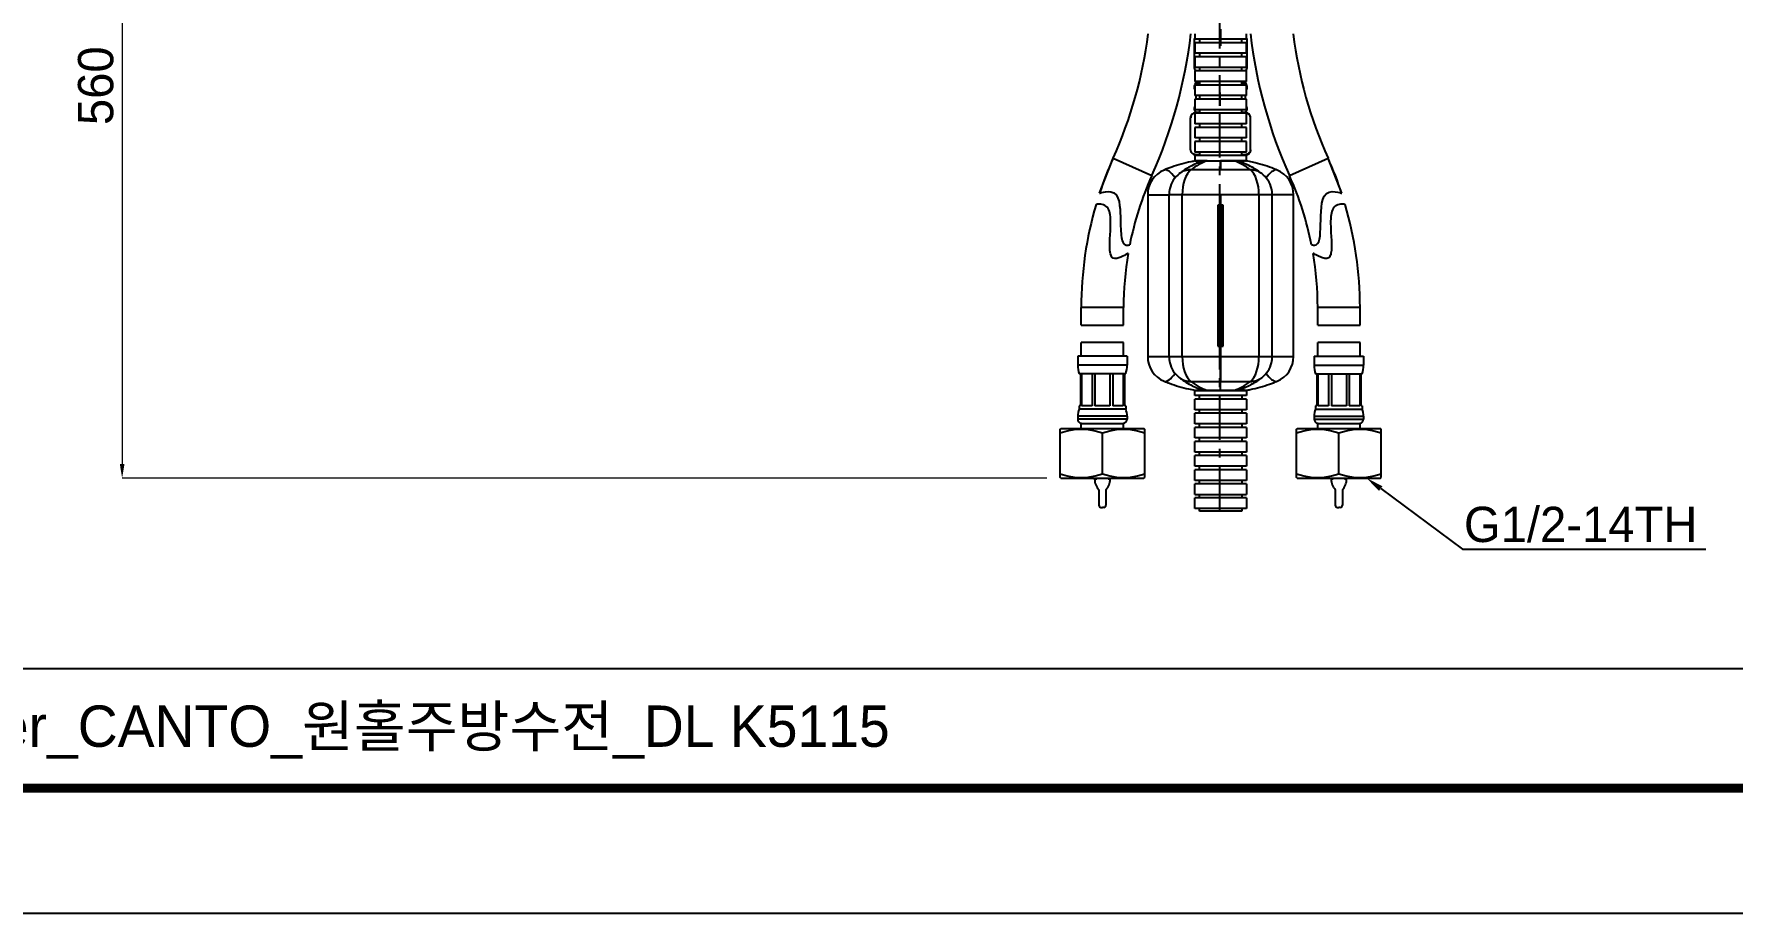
# Model space of a CAD drawing. Extents: x 0 to 1128, y 0 to 827.
# Drawn here: x 387.1 to 868.3, y 0 to 249.1 of the extents above; entities that cross this region are included whole.
import ezdxf
from ezdxf import colors
from ezdxf.entities.mleader import LeaderData, LeaderLine
from ezdxf.math import Vec2, Vec3

# ---------------------------------------------------------------- set-up
doc = ezdxf.new("R2010")
doc.units = 0
doc.header["$LTSCALE"] = 10
doc.header["$MEASUREMENT"] = 0
doc.header["$PDMODE"] = 3
doc.header["$PDSIZE"] = -10
doc.linetypes.add('CENTER', pattern=[2, 1.25, -0.25, 0.25, -0.25])
doc.layers.get('0').update_dxf_attribs({"linetype": 'CONTINUOUS'})
doc.layers.get('DEFPOINTS').update_dxf_attribs({"linetype": 'CONTINUOUS'})
for name, color, linetype in [('1', 7, 'CONTINUOUS'), ('DEF_LAYER_ASSEM_MEMBER', 7, 'CONTINUOUS'), ('Layer3', 2, 'CONTINUOUS')]:
    doc.layers.add(name, color=color, linetype=linetype)
doc.styles.add('Daelim Dimension', font='')
doc.styles.get("Standard").update_dxf_attribs({"font": ''})
doc.styles.get('Daelim Dimension').set_extended_font_data('나눔고딕')
doc.styles.get('Standard').set_extended_font_data('GulimChe')
doc.dimstyles.new('DEFAULT', dxfattribs={"dimscale": 2, "dimtxt": 2, "dimasz": 2, "dimexe": 0, "dimexo": 2, "dimgap": 1, "dimtad": 1, "dimdec": 0, "dimzin": 9, "dimdsep": 46, "dimtxsty": 'Daelim Dimension', "dimcen": 0.5, "dimclrd": 5, "dimclre": 5, "dimclrt": 256, "dimadec": 1, "dimazin": 0, "dimtfac": 1, "dimtdec": 0, "dimtix": 1, "dimtmove": 0, "dimatfit": 3, "dimfxl": 1, "dimtolj": 1, "dimtzin": 1, "dimlwd": 9, "dimlwe": 9, "dimarcsym": 0})

# ---------------------------------------------------------------- blocks, each defined once
blk = doc.blocks.new('*D7')
at = {"color": 5, "lineweight": 9, "ltscale": 0.5, "transparency": 16777216}
for p, q in [((691.97, 345.56), (412.09, 345.56)), ((412.09, 341.56), (412.09, 127.24)), ((674.08, 123.24), (412.09, 123.24))]:
    blk.add_line(p, q, dxfattribs=at)
at = {"color": 5, "ltscale": 0.5, "transparency": 16777216}
for points in [[(411.43, 341.56), (412.76, 341.56), (412.09, 345.56)], [(411.43, 127.24), (412.76, 127.24), (412.09, 123.24)]]:
    blk.add_solid(points, dxfattribs=at)
at = {"layer": 'DEFPOINTS', "color": 0, "ltscale": 0.5, "transparency": 16777216}
for p in [(695.97, 345.56), (412.09, 123.24), (678.08, 123.24)]:
    blk.add_point(p, dxfattribs=at)
at = {"color": 7, "ltscale": 0.5, "transparency": 16777216, "insert": (404.65, 234.4), "char_height": 10, "attachment_point": 5, "rotation": 90, "style": 'Daelim Dimension'}
blk.add_mtext('\\A1;560', dxfattribs=at)

msp = doc.modelspace()

# ---------------------------------------------------------------- linework, layer by layer
at = {"color": 7, "linetype": 'Continuous'}
for p, q in [((683.86, 166.52), (695.86, 166.52)), ((750.86, 166.52), (762.86, 166.52)), ((695.86, 161.65), (683.86, 161.65)), ((762.86, 161.65), (750.86, 161.65)), ((687.66, 122.92), (687.86, 122.92)), ((692.06, 122.92), (691.86, 122.92)), ((754.66, 122.92), (754.86, 122.92)), ((759.06, 122.92), (758.86, 122.92)), ((688.86, 119.92), (688.86, 115.52)), ((690.86, 119.92), (690.86, 115.52)), ((755.86, 119.92), (755.86, 115.52)), ((757.86, 119.92), (757.86, 115.52)), ((689.46, 114.92), (689.86, 114.92)), ((690.26, 114.92), (689.86, 114.92)), ((756.46, 114.92), (756.86, 114.92)), ((757.26, 114.92), (756.86, 114.92))]:
    msp.add_line(p, q, dxfattribs=at)
at = {"ltscale": 0.5}
for p, q in [((716.06, 118.59), (730.66, 118.59)), ((729.36, 113.86), (717.36, 113.86))]:
    msp.add_line(p, q, dxfattribs=at)
at = {"color": 5}
msp.add_line((18.14, 69.28), (926.74, 69.28), dxfattribs=at)
at = {"ltscale": 0.5}
msp.add_lwpolyline([(0, 0), (1128.4, 0), (1128.4, 826.8), (0, 826.8)], close=True, dxfattribs=at)
at = {"color": 5, "linetype": 'ByBlock', "lineweight": 200, "const_width": 2.6}
msp.add_lwpolyline([(18.14, 35.4), (1110.14, 35.4), (1110.14, 807.6), (18.14, 807.6)], close=True, dxfattribs=at)
at = {"color": 7, "linetype": 'Continuous'}
for centre, radius, start, end in [((692.01, 122.92), 4.35, 180, 223.6028), ((687.86, 123.32), 0.4, 270, 0), ((687.71, 122.92), 4.35, 316.3972, 0), ((691.86, 123.32), 0.4, 180, 270), ((759.01, 122.92), 4.35, 180, 223.6028), ((754.86, 123.32), 0.4, 270, 0), ((754.71, 122.92), 4.35, 316.3972, 0), ((758.86, 123.32), 0.4, 180, 270), ((689.46, 115.52), 0.6, 180, 270), ((690.26, 115.52), 0.6, 270, 0), ((756.46, 115.52), 0.6, 180, 270), ((757.26, 115.52), 0.6, 270, 0)]:
    msp.add_arc(centre, radius, start, end, dxfattribs=at)
at = {"layer": '1', "color": 7, "linetype": 'Continuous'}
for p, q in [((715.88, 247.77), (715.88, 239.77)), ((715.88, 247.77), (716.06, 247.77)), ((716.06, 249.06), (716.06, 247.59)), ((730.66, 247.59), (716.06, 247.59)), ((716.06, 246.59), (716.06, 243.59)), ((730.66, 246.59), (716.06, 246.59)), ((717.36, 247.59), (717.36, 246.59)), ((729.36, 246.59), (729.36, 247.59)), ((730.66, 247.59), (730.66, 249.06)), ((730.66, 247.77), (730.88, 247.77)), ((730.66, 243.59), (730.66, 246.59)), ((730.88, 239.77), (730.88, 247.77)), ((730.66, 243.59), (716.06, 243.59)), ((716.06, 242.59), (716.06, 239.59)), ((730.66, 242.59), (716.06, 242.59)), ((717.36, 243.59), (717.36, 242.59)), ((729.36, 242.59), (729.36, 243.59)), ((730.66, 239.59), (730.66, 242.59)), ((715.88, 239.77), (716.06, 239.77)), ((730.66, 239.59), (716.06, 239.59)), ((716.06, 238.59), (716.06, 235.59)), ((730.66, 238.59), (716.06, 238.59)), ((717.36, 239.59), (717.36, 238.59)), ((729.36, 238.59), (729.36, 239.59)), ((730.66, 239.77), (730.88, 239.77)), ((730.66, 235.59), (730.66, 238.59)), ((730.66, 235.59), (716.06, 235.59)), ((716.06, 234.59), (716.06, 231.59)), ((730.66, 234.59), (716.06, 234.59)), ((730.66, 231.59), (716.06, 231.59)), ((716.31, 235.59), (716.31, 235.2)), ((716.31, 235.2), (717.36, 235.2)), ((716.31, 231.59), (716.31, 230.59)), ((717.36, 235.59), (717.36, 234.59)), ((717.36, 231.59), (717.36, 230.59)), ((729.36, 234.59), (729.36, 235.59)), ((729.36, 235.2), (730.45, 235.2)), ((729.36, 230.59), (729.36, 231.59)), ((730.45, 235.2), (730.45, 235.59)), ((730.45, 230.59), (730.45, 231.59)), ((730.66, 231.59), (730.66, 234.59)), ((716.06, 230.59), (716.06, 227.59)), ((730.66, 230.59), (716.06, 230.59)), ((730.66, 227.59), (716.06, 227.59)), ((716.06, 226.59), (716.06, 223.59)), ((730.66, 226.59), (716.06, 226.59)), ((717.36, 226.77), (716.36, 226.77)), ((717.36, 227.59), (717.36, 226.59)), ((729.36, 226.59), (729.36, 227.59)), ((730.36, 226.77), (729.36, 226.77)), ((730.66, 227.59), (730.66, 230.59)), ((730.66, 223.59), (730.66, 226.59)), ((714.86, 225.3), (714.89, 225.3)), ((730.66, 223.59), (716.06, 223.59)), ((716.06, 222.59), (716.06, 219.59)), ((730.66, 222.59), (716.06, 222.59)), ((717.36, 223.59), (717.36, 222.59)), ((729.36, 222.59), (729.36, 223.59)), ((730.66, 219.59), (730.66, 222.59)), ((731.83, 216.27), (731.83, 225.3)), ((731.83, 225.3), (731.83, 225.3)), ((730.66, 219.59), (716.06, 219.59)), ((716.06, 218.59), (716.06, 215.59)), ((730.66, 218.59), (716.06, 218.59)), ((717.36, 219.59), (717.36, 218.59)), ((729.36, 218.59), (729.36, 219.59)), ((730.66, 215.59), (730.66, 218.59)), ((714.89, 216.27), (714.86, 216.27)), ((716.04, 213.09), (716.06, 213.09)), ((730.66, 215.59), (716.06, 215.59)), ((716.06, 214.59), (716.06, 213.05)), ((730.66, 214.59), (716.06, 214.59)), ((716.31, 213.09), (716.06, 213.09)), ((719.57, 213.09), (716.31, 213.09)), ((718.76, 213.09), (716.31, 213.09)), ((717.36, 214.77), (716.39, 214.77)), ((717.36, 215.59), (717.36, 214.59)), ((719.57, 213.09), (723.36, 213.09)), ((719.58, 213.09), (723.36, 213.09)), ((727.15, 213.09), (723.36, 213.09)), ((723.36, 210.57), (723.36, 213.09)), ((723.36, 213.09), (723.36, 210.57)), ((723.36, 213.09), (727.15, 213.09)), ((730.02, 213.09), (727.15, 213.09)), ((730.41, 213.09), (727.15, 213.09)), ((729.36, 214.59), (729.36, 215.59)), ((730.33, 214.77), (729.36, 214.77)), ((730.66, 213.09), (730.41, 213.09)), ((730.41, 213.09), (730.66, 213.09)), ((730.66, 213.09), (730.66, 214.59)), ((731.83, 216.27), (731.83, 216.27)), ((723.36, 210.57), (714.93, 210.57)), ((731.78, 210.57), (723.36, 210.57)), ((702.69, 203.49), (702.69, 157.69)), ((702.69, 203.49), (708.73, 203.49)), ((708.73, 203.49), (708.73, 157.69)), ((712.49, 203.49), (708.73, 203.49)), ((712.49, 157.69), (712.49, 203.49)), ((723.36, 203.49), (712.49, 203.49)), ((723.36, 200.59), (723.36, 203.49)), ((723.36, 203.49), (723.36, 200.59)), ((734.23, 203.49), (723.36, 203.49)), ((734.23, 203.49), (734.23, 157.69)), ((737.98, 203.49), (734.23, 203.49)), ((737.98, 157.69), (737.98, 203.49)), ((744.03, 203.49), (737.98, 203.49)), ((744.03, 157.69), (744.03, 203.49)), ((722.6, 200.59), (722.6, 160.59)), ((723.06, 200.59), (722.6, 200.59)), ((723.06, 160.59), (723.06, 200.59)), ((723.06, 200.59), (723.36, 200.59)), ((723.36, 200.59), (723.36, 160.59)), ((723.36, 160.59), (723.36, 200.59)), ((723.66, 200.59), (723.36, 200.59)), ((723.66, 160.59), (723.66, 200.59)), ((724.11, 200.59), (723.66, 200.59)), ((724.11, 160.59), (724.11, 200.59)), ((722.6, 160.59), (723.06, 160.59)), ((723.06, 160.59), (723.36, 160.59)), ((723.36, 157.69), (723.36, 160.59)), ((723.66, 160.59), (723.36, 160.59)), ((723.36, 160.59), (723.36, 157.69)), ((723.66, 160.59), (724.11, 160.59)), ((702.69, 157.69), (708.73, 157.69)), ((708.73, 157.69), (712.49, 157.69)), ((712.49, 157.69), (723.36, 157.69)), ((723.36, 157.69), (734.23, 157.69)), ((723.36, 157.69), (723.36, 150.61)), ((723.36, 150.61), (723.36, 157.69)), ((734.23, 157.69), (737.98, 157.69)), ((737.98, 157.69), (744.03, 157.69)), ((714.93, 150.61), (723.36, 150.61)), ((723.36, 150.61), (725.28, 150.61)), ((723.36, 148.09), (723.36, 150.61)), ((723.36, 148.09), (723.36, 150.61)), ((725.28, 150.61), (731.78, 150.61)), ((715.86, 148.09), (716.31, 148.09)), ((715.86, 148.09), (716.04, 148.09)), ((716.06, 146.59), (716.06, 148.13)), ((730.66, 146.59), (716.06, 146.59)), ((716.06, 142.59), (716.06, 145.59)), ((730.66, 145.59), (716.06, 145.59)), ((716.31, 148.09), (719.57, 148.09)), ((716.31, 148.09), (718.76, 148.09)), ((717.36, 145.59), (717.36, 146.59)), ((719.57, 148.09), (723.36, 148.09)), ((723.36, 148.09), (719.57, 148.09)), ((727.15, 148.09), (723.36, 148.09)), ((723.36, 148.09), (727.15, 148.09)), ((727.15, 148.09), (730.02, 148.09)), ((727.15, 148.09), (730.41, 148.09)), ((729.36, 146.59), (729.36, 145.59)), ((730.86, 148.09), (730.41, 148.09)), ((730.86, 148.09), (730.41, 148.09)), ((730.66, 148.09), (730.66, 146.59)), ((730.66, 145.59), (730.66, 142.59)), ((730.66, 142.59), (716.06, 142.59)), ((716.06, 138.59), (716.06, 141.59)), ((730.66, 141.59), (716.06, 141.59)), ((717.36, 141.59), (717.36, 142.59)), ((729.36, 142.59), (729.36, 141.59)), ((730.66, 141.59), (730.66, 138.59)), ((730.66, 138.59), (716.06, 138.59)), ((716.06, 134.59), (716.06, 137.59)), ((730.66, 137.59), (716.06, 137.59)), ((717.36, 137.59), (717.36, 138.59)), ((729.36, 138.59), (729.36, 137.59)), ((730.66, 137.59), (730.66, 134.59)), ((730.66, 134.59), (716.06, 134.59)), ((716.06, 130.59), (716.06, 133.59)), ((730.66, 133.59), (716.06, 133.59)), ((730.66, 130.59), (716.06, 130.59)), ((717.36, 133.59), (717.36, 134.59)), ((717.36, 129.59), (717.36, 130.59)), ((729.36, 134.59), (729.36, 133.59)), ((729.36, 130.59), (729.36, 129.59)), ((730.66, 133.59), (730.66, 130.59)), ((716.06, 126.59), (716.06, 129.59)), ((730.66, 129.59), (716.06, 129.59)), ((730.66, 126.59), (716.06, 126.59)), ((716.06, 122.59), (716.06, 125.59)), ((730.66, 125.59), (716.06, 125.59)), ((717.36, 125.59), (717.36, 126.59)), ((729.36, 126.59), (729.36, 125.59)), ((730.66, 129.59), (730.66, 126.59)), ((730.66, 125.59), (730.66, 122.59)), ((730.66, 122.59), (716.06, 122.59)), ((716.06, 118.59), (716.06, 121.59)), ((730.66, 121.59), (716.06, 121.59)), ((717.36, 121.59), (717.36, 122.59)), ((729.36, 122.59), (729.36, 121.59)), ((730.66, 121.59), (730.66, 118.59)), ((716.06, 114.59), (716.06, 117.59)), ((730.66, 117.59), (716.06, 117.59)), ((717.36, 117.59), (717.36, 118.59)), ((729.36, 118.59), (729.36, 117.59)), ((730.66, 117.59), (730.66, 114.59)), ((730.66, 114.59), (716.06, 114.59)), ((717.36, 113.86), (717.36, 114.59)), ((729.36, 114.59), (729.36, 113.86))]:
    msp.add_line(p, q, dxfattribs=at)
for centre, radius, start, end in [((717.88, 239.77), 2, 180, 216.3796), ((728.88, 239.77), 2, 323.6204, 0), ((717.73, 234.01), 1.85, 139.994, 205.4628), ((729.03, 234.01), 1.85, 331.7788, 40.006), ((716.36, 225.3), 1.47, 90, 144.5708), ((717.05, 227.94), 1.17, 147.8506, 261.5151), ((729.71, 227.94), 1.17, 278.4849, 35.6731), ((730.36, 225.3), 1.47, 39.6428, 90), ((730.36, 225.3), 1.47, 35.4292, 90), ((716.36, 225.3), 1.47, 159.9499, 180), ((730.36, 225.3), 1.47, 7.9035, 23.657), ((716.39, 216.27), 1.5, 180, 181.751), ((716.39, 216.27), 1.5, 219.302, 270), ((730.33, 216.27), 1.5, 270, 324.6577), ((730.33, 216.27), 1.5, 339.9657, 349.9438), ((710.29, 203.49), 7.6, 112.5536, 180), ((716.33, 203.49), 7.6, 127.6874, 166.5086), ((730.39, 203.49), 7.6, 13.4914, 52.3126), ((736.43, 203.49), 7.6, 0, 67.4464), ((710.29, 157.69), 7.6, 180, 247.4464), ((716.33, 157.69), 7.6, 193.4914, 232.3126), ((730.39, 157.69), 7.6, 307.6874, 346.5086), ((736.43, 157.69), 7.6, 292.5536, 0)]:
    msp.add_arc(centre, radius, start, end, dxfattribs=at)
for centre, major_axis, ratio, start_param, end_param in [((723.36, 167.9), (0, -45.81), 0.505573, 3.306063, 3.513943), ((723.36, 167.9), (0, -45.81), 0.505573, 2.769242, 2.977122), ((710.29, 203.49), (-2.91, 7.02), 0.316701, 5.324714, 6.283178), ((716.33, 203.49), (-4.65, 6.01), 0.803666, 5.727568, 6.28318), ((716.33, 203.49), (0, 7.6), 0.505573, 0.372351, 1.570796), ((730.39, 203.49), (-4.65, -6.01), 0.803666, 3.141597, 3.69721), ((730.39, 203.49), (0, 7.6), 0.505573, 4.712389, 5.910834), ((736.43, 203.49), (-2.91, -7.02), 0.316701, 3.272372, 4.100076), ((736.43, 203.49), (-2.91, -7.02), 0.316701, 3.141588, 3.272372), ((713.31, 203.49), (0, 5.95), 0.7688, 1.268286, 1.570796), ((733.41, 203.49), (0, 5.95), 0.7688, 4.712389, 5.014896), ((713.31, 157.69), (0, -5.95), 0.7688, 4.712389, 5.014887), ((716.33, 157.69), (0, -7.6), 0.505573, 4.712389, 5.910834), ((730.39, 157.69), (0, -7.6), 0.505573, 0.372353, 1.570796), ((733.41, 157.69), (0, 5.95), 0.7688, 4.409889, 4.712389), ((710.29, 157.69), (2.91, 7.02), 0.316701, 3.1416, 4.100062), ((716.33, 157.69), (4.65, 6.01), 0.803666, 3.141598, 3.69721), ((723.36, 193.28), (0, -45.81), 0.505573, 5.910834, 6.118715), ((723.36, 193.28), (0, -45.81), 0.505573, 0.16447, 0.372351), ((730.39, 157.69), (4.65, -6.01), 0.803666, 5.727568, 6.283181), ((736.43, 157.69), (2.91, -7.02), 0.316701, 5.324702, 6.152406), ((736.43, 157.69), (2.91, -7.02), 0.316701, 6.152406, 6.28319)]:
    msp.add_ellipse(centre, major_axis=major_axis, ratio=ratio, start_param=start_param, end_param=end_param, dxfattribs=at)
at = {"layer": '1', "color": 1, "linetype": 'CENTER'}
msp.add_open_spline([(723.09, 114.03), (723.09, 218.94), (723.09, 322.87)], degree=1, knots=[0, 0, 0.030501, 1, 1], dxfattribs=at)
at = {"layer": '1', "color": 7, "linetype": 'Continuous'}
for points, knots in [([(714.89, 225.3), (714.89, 225.71), (715.06, 226.03), (715.41, 226.41), (715.6, 226.51), (716.19, 226.72), (716.59, 226.73), (717.11, 226.73), (717.23, 226.73), (717.36, 226.72)], [0, 0, 0, 0, 0.125, 0.125, 0.25, 0.25, 0.5, 0.5, 0.5780611, 0.5780611, 0.5780611, 0.5780611]), ([(731.83, 225.3), (731.83, 225.71), (731.66, 226.03), (731.31, 226.41), (731.11, 226.51), (730.53, 226.72), (730.13, 226.73), (729.61, 226.73), (729.48, 226.73), (729.36, 226.72)], [0, 0, 0, 0, 0.125, 0.125, 0.25, 0.25, 0.5, 0.5, 0.5780611, 0.5780611, 0.5780611, 0.5780611]), ([(716.17, 213.07), (715.77, 213), (714.44, 212.76), (712.21, 212.21), (709.66, 211.41), (708.04, 210.79), (707.32, 210.49)], [0, 0, 0, 0, 0.133544, 0.439612, 0.745762, 1, 1, 1, 1]), ([(718.14, 212.91), (717.74, 212.79), (716.75, 212.45), (715.2, 211.76), (713.53, 210.83), (712.37, 210.02), (711.75, 209.55), (711.65, 209.48)], [0, 0, 0, 0, 0.17281, 0.428745, 0.688425, 0.950135, 1, 1, 1, 1]), ([(717.36, 214.83), (717.23, 214.83), (717.11, 214.83), (716.58, 214.83), (716.18, 214.84), (715.6, 215.06), (715.4, 215.16), (715.05, 215.55), (714.89, 215.87), (714.89, 216.27)], [0.4211246, 0.4211246, 0.4211246, 0.4211246, 0.5, 0.5, 0.75, 0.75, 0.875, 0.875, 1, 1, 1, 1]), ([(735.07, 209.48), (734.74, 209.73), (733.84, 210.39), (732.32, 211.34), (730.56, 212.21), (729.3, 212.69), (728.65, 212.89), (728.58, 212.91)], [0, 0, 0, 0, 0.167849, 0.448748, 0.723467, 0.968195, 1, 1, 1, 1]), ([(731.83, 216.27), (731.83, 215.87), (731.66, 215.54), (731.31, 215.16), (731.12, 215.05), (730.53, 214.84), (730.13, 214.83), (729.61, 214.83), (729.48, 214.83), (729.36, 214.83)], [0, 0, 0, 0, 0.125, 0.125, 0.25, 0.25, 0.5, 0.5, 0.5781143, 0.5781143, 0.5781143, 0.5781143]), ([(739.4, 210.49), (738.89, 210.7), (737.5, 211.25), (735.19, 212.02), (732.73, 212.66), (731.18, 212.96), (730.55, 213.07)], [0, 0, 0, 0, 0.177853, 0.484581, 0.791187, 1, 1, 1, 1]), ([(707.32, 150.69), (707.83, 150.48), (709.22, 149.93), (711.53, 149.16), (713.98, 148.52), (715.54, 148.22), (716.17, 148.11)], [0, 0, 0, 0, 0.177854, 0.484582, 0.791188, 1, 1, 1, 1]), ([(711.65, 151.7), (711.98, 151.44), (712.88, 150.79), (714.4, 149.84), (716.16, 148.97), (717.42, 148.49), (718.06, 148.29), (718.14, 148.27)], [0, 0, 0, 0, 0.167849, 0.448748, 0.723467, 0.968195, 1, 1, 1, 1]), ([(728.58, 148.27), (728.98, 148.39), (729.97, 148.73), (731.51, 149.42), (733.18, 150.35), (734.35, 151.15), (734.97, 151.63), (735.07, 151.7)], [0, 0, 0, 0, 0.17281, 0.428745, 0.688425, 0.950135, 1, 1, 1, 1]), ([(730.55, 148.11), (730.95, 148.17), (732.28, 148.42), (734.51, 148.97), (737.06, 149.77), (738.67, 150.39), (739.4, 150.69)], [0, 0, 0, 0, 0.133545, 0.439613, 0.745763, 1, 1, 1, 1])]:
    msp.add_open_spline(points, degree=3, knots=knots, dxfattribs=at)
for points, degree in [([(714.86, 216.27), (714.86, 225.3)], 1), ([(731.83, 225.3), (731.83, 225.37), (731.83, 225.44), (731.82, 225.51)], 3), ([(716.16, 213.08), (716.21, 213.09), (716.25, 213.09), (716.31, 213.09)], 3), ([(716.31, 213.09), (716.26, 213.09), (716.22, 213.09), (716.18, 213.08)], 3), ([(716.31, 213.09), (716.61, 213.09), (717.05, 212.96), (717.59, 212.72)], 3), ([(717.99, 212.87), (718.45, 213.01), (718.98, 213.09), (719.57, 213.09)], 3), ([(718.77, 213.04), (718.49, 213), (718.23, 212.94), (717.99, 212.87)], 3), ([(719.57, 213.09), (719.3, 213.09), (719.03, 213.08), (718.77, 213.04)], 3), ([(728.73, 212.87), (728.27, 213.01), (727.74, 213.09), (727.15, 213.09)], 3), ([(727.15, 213.09), (727.74, 213.09), (728.27, 213.01), (728.73, 212.87)], 3), ([(730.03, 213.04), (729.77, 212.98), (729.47, 212.87), (729.12, 212.72)], 3), ([(730.41, 213.09), (730.28, 213.09), (730.15, 213.08), (730.02, 213.04)], 3), ([(730.55, 213.08), (730.51, 213.09), (730.46, 213.09), (730.41, 213.09)], 3), ([(730.41, 213.09), (730.46, 213.09), (730.51, 213.09), (730.55, 213.08)], 3), ([(731.81, 216.01), (731.82, 216.09), (731.83, 216.18), (731.83, 216.27)], 3), ([(716.16, 148.1), (716.21, 148.09), (716.25, 148.09), (716.31, 148.09)], 3), ([(716.18, 148.1), (716.22, 148.09), (716.26, 148.09), (716.31, 148.09)], 3), ([(716.31, 148.09), (716.61, 148.09), (717.05, 148.22), (717.59, 148.46)], 3), ([(717.99, 148.31), (718.45, 148.17), (718.98, 148.09), (719.57, 148.09)], 3), ([(718.77, 148.14), (719.03, 148.1), (719.3, 148.09), (719.57, 148.09)], 3), ([(728.73, 148.31), (728.27, 148.17), (727.74, 148.09), (727.15, 148.09)], 3), ([(730.02, 148.14), (729.77, 148.2), (729.47, 148.31), (729.12, 148.46)], 3), ([(730.02, 148.14), (730.15, 148.1), (730.28, 148.09), (730.41, 148.09)], 3), ([(730.55, 148.1), (730.51, 148.09), (730.46, 148.09), (730.41, 148.09)], 3), ([(730.41, 148.09), (730.46, 148.09), (730.51, 148.09), (730.55, 148.1)], 3)]:
    msp.add_open_spline(points, degree=degree, dxfattribs=at)
at = {"layer": 'DEF_LAYER_ASSEM_MEMBER', "color": 7, "linetype": 'Continuous'}
for p, q in [((689.06, 203.94), (692.9, 213.85)), ((757.66, 203.94), (753.81, 213.85)), ((752.06, 201.12), (752.32, 202.18)), ((695.13, 192.53), (695.18, 191.95)), ((754.63, 192.56), (754.66, 191.96)), ((692.04, 191.82), (692.08, 192.4)), ((683.86, 166.52), (683.86, 171.56)), ((695.86, 166.52), (695.86, 171.56)), ((750.86, 166.52), (750.86, 171.56)), ((762.86, 166.52), (762.86, 171.56)), ((683.86, 157.74), (683.86, 161.65)), ((695.86, 157.74), (695.86, 161.65)), ((750.86, 157.74), (750.86, 161.65)), ((762.86, 157.74), (762.86, 161.65)), ((696.86, 157.74), (682.86, 157.74)), ((682.86, 157.74), (682.86, 155.24)), ((696.86, 157.74), (696.86, 155.24)), ((749.86, 157.74), (763.86, 157.74)), ((749.86, 157.74), (749.86, 155.24)), ((763.86, 157.74), (763.86, 155.24)), ((696.46, 152.74), (683.26, 152.74)), ((683.61, 152.74), (683.61, 143.74)), ((683.94, 152.74), (683.94, 143.74)), ((686.94, 152.74), (686.94, 143.74)), ((687.74, 152.74), (687.74, 143.74)), ((691.98, 152.74), (691.98, 143.74)), ((692.78, 152.74), (692.78, 143.74)), ((695.77, 152.74), (695.77, 143.74)), ((696.11, 152.74), (696.11, 143.74)), ((750.26, 152.74), (763.46, 152.74)), ((750.61, 152.74), (750.61, 143.74)), ((750.94, 152.74), (750.94, 143.74)), ((753.93, 152.74), (753.93, 143.74)), ((754.74, 152.74), (754.74, 143.74)), ((758.98, 152.74), (758.98, 143.74)), ((759.77, 152.74), (759.77, 143.74)), ((762.78, 152.74), (762.78, 143.74)), ((763.11, 152.74), (763.11, 143.74)), ((682.86, 140.78), (682.86, 139.94)), ((683.61, 143.74), (683.26, 143.74)), ((683.26, 143.74), (683.26, 142.74)), ((696.46, 142.74), (683.26, 142.74)), ((686.94, 143.74), (683.94, 143.74)), ((691.98, 143.74), (687.74, 143.74)), ((695.77, 143.74), (692.78, 143.74)), ((696.46, 143.74), (696.11, 143.74)), ((696.46, 143.74), (696.46, 142.74)), ((696.86, 140.78), (696.86, 139.94)), ((749.86, 140.78), (749.86, 139.94)), ((750.61, 143.74), (750.26, 143.74)), ((750.26, 143.74), (750.26, 142.74)), ((750.26, 142.74), (763.46, 142.74)), ((753.93, 143.74), (750.94, 143.74)), ((758.98, 143.74), (754.74, 143.74)), ((762.78, 143.74), (759.77, 143.74)), ((763.46, 143.74), (763.11, 143.74)), ((763.46, 143.74), (763.46, 142.74)), ((763.86, 140.78), (763.86, 139.94)), ((677.86, 137.11), (678.08, 137.24)), ((677.86, 123.37), (677.86, 137.11)), ((678.08, 137.24), (701.64, 137.24)), ((683.86, 138.74), (695.86, 138.74)), ((683.86, 137.24), (683.86, 138.74)), ((689.86, 124.44), (689.86, 136.04)), ((695.86, 137.24), (695.86, 138.74)), ((701.86, 137.11), (701.64, 137.24)), ((701.86, 123.37), (701.86, 137.11)), ((744.86, 137.11), (745.08, 137.24)), ((744.86, 123.37), (744.86, 137.11)), ((745.08, 137.24), (768.64, 137.24)), ((750.86, 138.74), (762.86, 138.74)), ((750.86, 137.24), (750.86, 138.74)), ((756.86, 124.44), (756.86, 136.04)), ((762.86, 137.24), (762.86, 138.74)), ((768.86, 137.11), (768.64, 137.24)), ((768.86, 123.37), (768.86, 137.11)), ((677.86, 124.44), (679.92, 123.85)), ((678.08, 123.24), (677.86, 123.37)), ((678.08, 123.24), (701.64, 123.24)), ((699.79, 123.85), (701.86, 124.44)), ((701.64, 123.24), (701.86, 123.37)), ((744.86, 124.44), (746.92, 123.85)), ((745.08, 123.24), (744.86, 123.37)), ((745.08, 123.24), (768.64, 123.24)), ((766.79, 123.85), (768.86, 124.44)), ((768.64, 123.24), (768.86, 123.37))]:
    msp.add_line(p, q, dxfattribs=at)
at = {"layer": 'DEF_LAYER_ASSEM_MEMBER', "color": 9, "linetype": 'Continuous'}
for p, q in [((692.9, 213.85), (703.85, 208.94)), ((742.86, 208.94), (753.81, 213.85)), ((695.86, 171.56), (683.86, 171.56)), ((762.86, 171.56), (750.86, 171.56)), ((696.86, 155.24), (682.86, 155.24)), ((749.86, 155.24), (763.86, 155.24)), ((696.86, 140.78), (682.86, 140.78)), ((696.86, 139.94), (682.86, 139.94)), ((749.86, 140.78), (763.86, 140.78)), ((749.86, 139.94), (763.86, 139.94))]:
    msp.add_line(p, q, dxfattribs=at)
at = {"layer": 'DEF_LAYER_ASSEM_MEMBER', "color": 7, "linetype": 'Continuous'}
for points in [[(689.06, 203.94), (689.14, 203.97), (689.36, 204.04), (689.72, 204.13), (690.18, 204.24), (690.75, 204.34), (691.45, 204.4), (692.27, 204.34)], [(692.27, 204.34), (693.12, 204.02), (693.81, 203.39), (694.27, 202.54), (694.57, 201.55)], [(752.32, 202.18), (752.71, 203.1), (753.32, 203.82), (754.14, 204.26)], [(754.14, 204.26), (755.01, 204.4), (755.82, 204.36), (756.54, 204.24), (757.13, 204.1), (757.52, 203.98), (757.66, 203.94)], [(691.47, 199.62), (691.19, 199.99), (690.87, 200.28), (690.51, 200.5), (690.14, 200.65), (689.76, 200.75), (689.39, 200.8), (689.04, 200.82), (688.72, 200.82), (688.45, 200.81), (688.24, 200.79), (688.11, 200.78), (688.07, 200.77)], [(692.08, 192.4), (692.11, 193.01), (692.15, 193.65), (692.17, 194.34), (692.19, 195.08), (692.2, 195.85), (692.17, 196.57), (692.13, 197.22), (692.06, 197.77), (691.97, 198.27), (691.85, 198.74), (691.69, 199.19), (691.47, 199.62)], [(694.57, 201.55), (694.75, 200.5), (694.87, 199.44), (694.93, 198.38), (694.97, 197.34), (694.99, 196.36), (695.01, 195.45), (695.03, 194.61), (695.05, 193.85), (695.08, 193.16), (695.13, 192.53)], [(751.61, 192.84), (751.67, 193.92), (751.7, 195.07), (751.72, 196.28), (751.75, 197.52), (751.81, 198.76), (751.9, 199.98), (752.06, 201.12)], [(755.25, 199.62), (755.03, 199.2), (754.87, 198.75), (754.75, 198.3), (754.66, 197.82), (754.6, 197.3), (754.55, 196.7), (754.52, 196.02), (754.52, 195.28), (754.54, 194.55), (754.56, 193.85), (754.6, 193.18), (754.63, 192.56)], [(758.65, 200.77), (758.6, 200.78), (758.48, 200.79), (758.27, 200.81), (758.01, 200.82), (757.68, 200.82), (757.33, 200.8), (756.96, 200.75), (756.58, 200.65), (756.2, 200.5), (755.85, 200.28), (755.52, 199.99), (755.25, 199.62)], [(749.11, 189.34), (749.17, 189.32), (749.37, 189.27), (749.68, 189.22), (750.06, 189.21), (750.46, 189.33), (750.84, 189.66), (751.15, 190.21), (751.37, 190.96), (751.52, 191.84), (751.61, 192.84)], [(693.38, 185.46), (692.91, 185.57), (692.54, 185.86), (692.3, 186.26), (692.14, 186.72), (692.05, 187.2), (691.99, 187.68), (691.95, 188.15), (691.94, 188.61), (691.93, 189.08), (691.94, 189.58), (691.96, 190.12), (691.98, 190.69), (692.01, 191.26), (692.04, 191.82)], [(695.18, 191.95), (695.26, 191.42), (695.35, 190.95), (695.46, 190.53), (695.61, 190.11), (695.81, 189.74), (696.07, 189.46), (696.34, 189.29), (696.61, 189.22), (696.86, 189.2), (697.07, 189.22), (697.24, 189.25), (697.38, 189.28), (697.48, 189.31), (697.55, 189.33), (697.59, 189.34), (697.61, 189.34)], [(754.66, 191.96), (754.7, 191.4), (754.73, 190.84), (754.75, 190.27), (754.77, 189.71), (754.78, 189.17), (754.78, 188.65), (754.76, 188.16), (754.73, 187.7), (754.69, 187.3), (754.63, 186.95), (754.55, 186.65), (754.46, 186.37), (754.34, 186.1), (754.17, 185.85), (753.95, 185.65), (753.7, 185.53), (753.43, 185.47)], [(697.15, 186.89), (697.08, 186.85), (696.87, 186.73), (696.54, 186.56), (696.12, 186.34), (695.62, 186.1), (695.06, 185.85), (694.47, 185.63), (693.91, 185.49), (693.38, 185.46)], [(753.43, 185.47), (753.16, 185.45), (752.88, 185.48), (752.57, 185.54), (752.25, 185.63), (751.93, 185.74), (751.59, 185.88), (751.24, 186.03), (750.88, 186.2), (750.51, 186.38), (750.16, 186.56), (749.86, 186.73), (749.65, 186.84), (749.56, 186.89)], [(677.86, 136.04), (679.92, 136.63), (681.9, 136.99), (683.86, 137.11), (685.82, 136.99), (687.8, 136.63), (689.86, 136.04)], [(689.86, 136.04), (691.92, 136.63), (693.9, 136.99), (695.86, 137.11), (697.82, 136.99), (699.79, 136.63), (701.86, 136.04)], [(744.86, 136.04), (746.92, 136.63), (748.9, 136.99), (750.86, 137.11), (752.82, 136.99), (754.8, 136.63), (756.86, 136.04)], [(756.86, 136.04), (758.92, 136.63), (760.9, 136.99), (762.86, 137.11), (764.82, 136.99), (766.79, 136.63), (768.86, 136.04)], [(679.92, 123.85), (681.9, 123.49), (683.86, 123.37), (685.82, 123.49), (687.8, 123.85), (689.86, 124.44)], [(689.86, 124.44), (691.92, 123.85), (693.9, 123.49), (695.86, 123.37), (697.82, 123.49), (699.79, 123.85)], [(746.92, 123.85), (748.9, 123.49), (750.86, 123.37), (752.82, 123.49), (754.8, 123.85), (756.86, 124.44)], [(756.86, 124.44), (758.92, 123.85), (760.9, 123.49), (762.86, 123.37), (764.82, 123.49), (766.79, 123.85)]]:
    msp.add_lwpolyline(points, dxfattribs=at)
for centre, radius, start, end in [((578.67, 265.06), 125.19, 335.8523, 352.657), ((578.67, 265.06), 137.19, 335.8523, 353.3024), ((868.04, 265.06), 137.19, 186.6976, 204.1477), ((868.04, 265.06), 125.19, 187.343, 204.1477), ((787.23, 171.56), 103.37, 155.8523, 161.7435), ((659.49, 171.56), 103.37, 18.2565, 24.1477), ((787.23, 171.56), 91.37, 155.8523, 168.7769), ((659.49, 171.56), 91.37, 11.2231, 24.1477), ((787.23, 171.56), 103.37, 163.5855, 180), ((659.49, 171.56), 103.37, 0, 16.4145), ((787.23, 171.56), 91.37, 170.343, 180), ((659.49, 171.56), 91.37, 0, 9.657), ((690.86, 155.24), 8, 180, 198.1949), ((688.86, 155.24), 8, 341.8051, 0), ((757.86, 155.24), 8, 180, 198.1949), ((755.86, 155.24), 8, 341.8051, 0), ((687.86, 140.78), 5, 156.9261, 180), ((684.06, 139.94), 1.2, 180, 260.7132), ((695.66, 139.94), 1.2, 279.2868, 0), ((691.86, 140.78), 5, 0, 23.0739), ((754.86, 140.78), 5, 156.9261, 180), ((751.06, 139.94), 1.2, 180, 260.7132), ((762.66, 139.94), 1.2, 279.2868, 0), ((758.86, 140.78), 5, 0, 23.0739)]:
    msp.add_arc(centre, radius, start, end, dxfattribs=at)
at = {"layer": 'Layer3', "color": 1, "linetype": 'CENTER'}
msp.add_line((723.36, 330.41), (723.36, 245.7), dxfattribs=at)
msp.add_line((723.36, 330.41), (723.36, 245.7), dxfattribs=at)

# ---------------------------------------------------------------- texts
at = {"color": 2, "insert": (220.72, 58.8), "char_height": 11.7115, "width": 518.4179, "attachment_point": 1, "style": 'Daelim Dimension'}
msp.add_mtext('{\\fPretendard Variable SemiBold|b0|i0|c129|p2;대림바스(주)} Single lever_CANTO_원홀주방수전_DL K5115', dxfattribs=at)

# ---------------------------------------------------------------- dimensions: what is measured, and where the dimension line sits
at = {"color": 5, "ltscale": 0.5}
dim = msp.add_linear_dim(base=(412.09, 123.24), p1=(695.97, 345.56), p2=(678.08, 123.24), angle=90, text='560', dimstyle='DEFAULT', override={"dimtxt": 5, "dimclrd": 5, "dimclre": 5, "dimclrt": 7}, dxfattribs=at)
dim.commit()
dim.dimension.update_dxf_attribs({"geometry": '*D7', "text_midpoint": (404.65, 234.4)})

# ---------------------------------------------------------------- leaders
at = {"ltscale": 0.5}
ml = msp.add_multileader_mtext('Standard', dxfattribs=at)
ml.set_content('{\\f나눔고딕|b0|i0|c129|p50;G1/2-14TH}', color=256)
ml.set_leader_properties(color=5)
ml.build(insert=Vec2(0, 0))
ml.multileader.update_dxf_attribs({"text_left_attachment_type": 6, "text_right_attachment_type": 6, "dogleg_length": 0.36, "arrow_head_size": 5})
ctx = ml.context
ctx.base_point, ctx.char_height, ctx.arrow_head_size, ctx.landing_gap_size, ctx.plane_origin = Vec3(792.22, 103.11), 10, 5, 0.09, Vec3(764.7, 120.44)
ctx.left_attachment, ctx.right_attachment = 6, 6
notes = []
notes.append((ctx, [(0, (1, 1, 0), (791.86, 103.11), (1, 0), 0.36, [(0, [(764.7, 123.24)], 0, [])])]))
ctx.mtext.insert, ctx.mtext.flow_direction = Vec3(792.31, 115.11), 5
for ctx, leaders in notes:
    for number, flags, end, landing, length, lines in leaders:
        leader = LeaderData()
        leader.index, (leader.has_last_leader_line, leader.has_dogleg_vector, leader.attachment_direction) = number, flags
        leader.last_leader_point, leader.dogleg_vector, leader.dogleg_length = Vec3(end), Vec3(landing), length
        for number, points, colour, breaks in lines:
            line = LeaderLine()
            line.index, line.vertices, line.color, line.breaks = number, Vec3.list(points), colors.encode_raw_color(colour), breaks
            leader.lines.append(line)
        ctx.leaders.append(leader)

doc.saveas('drawing.dxf')
